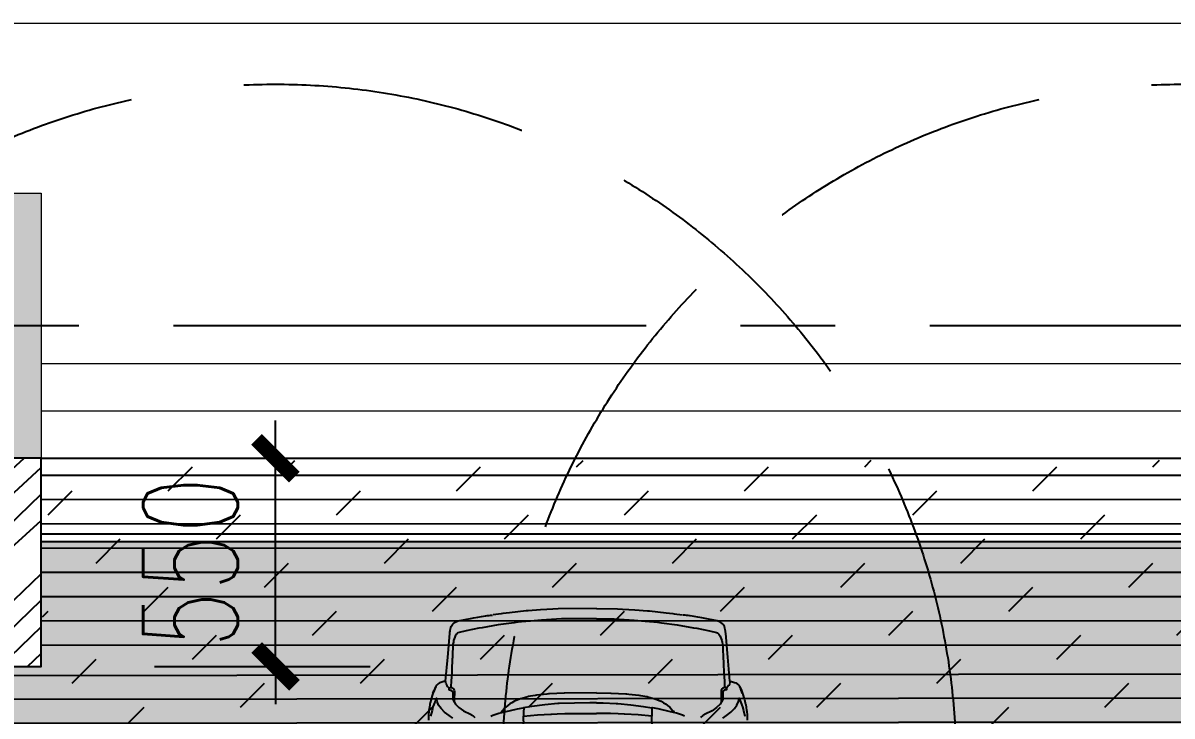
# Model space of a CAD drawing. Header units: millimetres. Extents: x -86392818 to -86307589, y 1129347621 to 1129375919.
# Drawn here: x -86337237 to -86334198, y 1129370240 to 1129372071 of the extents above; entities that cross this region are included whole.
import ezdxf

# ---------------------------------------------------------------- set-up
doc = ezdxf.new("R2010")
doc.units = ezdxf.units.MM
doc.header["$LTSCALE"] = 1000
doc.linetypes.add('CENTER', pattern=[2, 1.25, -0.25, 0.25, -0.25])
doc.linetypes.add('DASH', pattern=[0.35, 0.25, -0.1])
doc.layers.get('Defpoints').update_dxf_attribs({"color": 250})
for name, color, linetype in [('A—墙体-填充', 8, 'Continuous'), ('A—轴线', 1, 'CENTER'), ('C—平顶—喷淋', 5, 'Continuous'), ('C—平顶—轮廓线', 4, 'Continuous'), ('F—地坪—hatch', 8, 'Continuous'), ('F—地坪—分格', 5, 'Continuous'), ('P—平面—移动家具1', 165, 'Continuous'), ('P—隔墙—石膏板墙（到顶）', 2, 'Continuous'), ('WALL-DIM', 3, 'Continuous')]:
    doc.layers.add(name, color=color, linetype=linetype)
for name, color, linetype, lineweight in [('Q-01 原始墙柱', 7, 'Continuous', 0), ('Q-02 墙柱填充', 250, 'Continuous', 0), ('Q-11 建筑幕墙', 60, 'Continuous', 0)]:
    doc.layers.add(name, color=color, linetype=linetype, lineweight=lineweight)
doc.styles.add('_TCH_DIM_T3', font='SIMPLEX', dxfattribs={"width": 0.7058823529411765, "bigfont": 'GBCBIG'})
doc.dimstyles.new('WALL-DIM', dxfattribs={"dimtxt": 250, "dimasz": 100, "dimexe": 250, "dimexo": 300, "dimgap": 100, "dimtad": 1, "dimdec": 0, "dimzin": 0, "dimdsep": 46, "dimtxsty": '_TCH_DIM_T3', "dimblk": 'ARCHTICK', "dimcen": 0.09, "dimclrd": 1, "dimclre": 1, "dimclrt": 7, "dimazin": 2, "dimtfac": 1, "dimtdec": 0, "dimtix": 1, "dimtmove": 2, "dimatfit": 3, "dimfxl": 500, "dimfxlon": 1, "dimtolj": 1, "dimtzin": 0, "dimarcsym": 0})

# ---------------------------------------------------------------- blocks, each defined once
blk = doc.blocks.new('vfsdfdfgfgh')
for points in [[(-382.9868030125435, -270.0394668228982), (-392.8453601597212, -276.8539713074133), (-404.8273300474611, -286.0809449403314), (-414.1616253089669, -295.3463642954885), (-420.8381054829661, -304.6406179431215), (-424.8466301081935, -313.9637058840599), (-426.1831429978993, -323.2964052563475), (-435.5285927677614, -299.8060682181676), (-438.0535678028391, -290.0216315951257), (-441.8420444029543, -275.3449766613485)], [(330.5282362474754, -270.0394668285153), (340.3867933938527, -276.8539713130303), (352.3687632815927, -286.0809449451481), (361.7030585430912, -295.3463643011055), (368.3795387170976, -304.6406179499463), (372.388063342325, -313.9637058896769), (373.7245762320235, -323.2964052615571), (383.070026001893, -299.8060682237992), (385.595001037771, -290.0216316007427), (389.3834776370786, -275.3449766673584)], [(-402.2555906172711, -368.2510872804269), (-406.7408060985181, -367.1074229453661), (-409.2112357569713, -366.436688987611), (-414.5082094978134, -364.6186942672066), (-418.0848766473209, -363.1459567037527), (-421.6309544818287, -361.1625262608723), (-422.9010959183142, -360.2400422927894), (-425.7792309348442, -357.4743886027718), (-427.8638699713265, -354.0685705983342), (-428.0067722952008, -353.8060313016322), (-428.2975990733103, -353.2719616356189), (-428.2985121878446, -353.2108223473333), (-428.296229402702, -353.1478848448605), (-430.9392375886964, -347.2587328060617), (-432.4340050445317, -343.4177469260467), (-435.72212820188, -334.962542991052), (-436.2818670227934, -333.5239715009375), (-436.581368383806, -332.5565321727481), (-440.0046323982606, -321.4975138406298), (-440.6360506603523, -319.4565405382455), (-442.7745634169332, -310.3036294301564), (-443.4936406146007, -307.2250864403031), (-443.9839827786855, -305.1265702788369), (-444.9632974378619, -299.0162378738605), (-446.3119666685379, -290.6041910827771), (-446.5735738014555, -287.6551195274951), (-447.3711787941211, -278.6712405694852), (-447.6113277502081, -275.9649279527366), (-447.8158652633429, -264.7764381860616)], [(349.797023850595, -368.2510872864368), (354.282239331842, -367.1074229509832), (356.7526689911028, -366.4366889940284), (362.0496427303369, -364.6186942724307), (365.6263098806448, -363.1459567089769), (369.1723877159602, -361.1625262668822), (370.4425291516382, -360.2400422984065), (373.3206641673678, -357.4743886083888), (375.4053032038501, -354.0685706047661), (375.5482055293323, -353.8060313072492), (375.8390323074345, -353.271961641236), (375.8399454211758, -353.2108223537507), (375.8376626368336, -353.147884850885), (378.4806708220203, -347.2587328116788), (379.9754382786632, -343.4177469324786), (383.2635614360042, -334.962542997484), (383.823300256925, -333.5239715061616), (384.1228016171372, -332.556532179573), (387.5460656323921, -321.4975138470472), (388.1774838952842, -319.4565405442554), (390.3159966510575, -310.3036294361664), (391.035073847117, -307.2250864467351), (391.525416012817, -305.1265702852543), (392.5047306711858, -299.016237879463), (393.8533999042702, -290.6041910892091), (394.1150070355798, -287.6551195331122), (394.9126120282453, -278.6712405755097), (395.15276098514, -275.964927959576), (395.3572984974744, -264.776438192479)], [(-393.2670404978489, -350.5125998746371), (-393.248057483157, -345.9509301411017), (-393.2265984226906, -345.6567106857692), (-393.2191702861601, -345.5527193273301), (-393.1968858773689, -345.2686453710776), (-393.1762521652272, -345.0010578496876), (-392.2370055986539, -344.9122847378603), (-392.0174629040412, -344.8919937413157), (-390.856197597881, -344.7867341958045), (-389.4564065808081, -344.5419740455254), (-388.7490829361413, -344.5686059786676), (-388.0442353364488, -344.5204148615012), (-387.6868594466578, -344.458273683631), (-387.3476412216187, -344.3999370673992), (-387.1214957396005, -344.3454050128203), (-387.0744508762364, -343.6643884302466), (-387.0282313620046, -342.9833718477166), (-386.1508859318565, -342.5788200981333), (-386.0444159770486, -342.4900469871063), (-384.7164302779056, -341.3854558451276), (-384.6116110221556, -341.2053732480999), (-383.7804851054461, -339.7761261559936), (-383.7326148945576, -339.5021976975841), (-383.4561231534681, -337.9461318751564), (-383.4561231542684, -319.69564837699), (-376.0725556795733, -307.4792000733141), (-366.9012834059613, -298.3761516020022), (-355.1276873848401, -289.3174896869896), (-336.4979215650965, -280.7572253821418), (-336.3402800061012, -280.6671840832278), (-334.860430187844, -279.8187667768798), (-333.6232328205224, -279.1314092577231), (-332.0484679264191, -278.1447595356876), (-331.1868041168564, -277.4992521970707), (-330.4118018974914, -276.9171542246331), (-324.6706778932057, -271.6224722281477)], [(340.8084737311729, -350.5125998794392), (340.7894907164809, -345.9509301459184), (340.7680316560145, -345.6567106917937), (340.7606035202843, -345.5527193321614), (340.7383191106928, -345.2686453758943), (340.7176853993515, -345.0010578549118), (339.7784388319851, -344.9122847434774), (339.5588961381727, -344.8919937469327), (338.3976308312049, -344.7867342002282), (336.997839814132, -344.5419740507496), (336.2905161702729, -344.5686059842992), (335.5856685713807, -344.5204148663324), (335.2282926791813, -344.4582736884477), (334.8890744557502, -344.3999370726087), (334.6629289737248, -344.3454050184373), (334.6158841103679, -343.6643884366786), (334.5696645953285, -342.983371854134), (333.6923191651877, -342.5788201037503), (333.5858492111802, -342.4900469927234), (332.2578635112368, -341.3854558499443), (332.1530442546791, -341.2053732529166), (331.32191833877, -339.7761261612031), (331.2740481278888, -339.5021977032011), (330.9975563875923, -337.946131880366), (330.9975563884, -319.695648382607), (323.6139889145052, -307.4792000781308), (314.4427166400928, -298.3761516068043), (302.6691206189716, -289.3174896910059), (284.0393548008287, -280.757225386551), (283.8817132410331, -280.6671840880445), (282.4018634211752, -279.818766781289), (281.1646660554543, -279.1314092625253), (279.5899011621514, -278.144759539704), (278.7282373517883, -277.4992522010871), (277.9532351324233, -276.9171542286349), (272.2121111273373, -271.6224722321494)], [(-282.2634689579791, -275.5196162121429), (-277.1821869392661, -277.7996287719725), (-261.106804373354, -283.036362586834), (-245.1601119814441, -287.3158699873602), (-212.3510471143818, -294.5367830192263), (-197.3725008008332, -297.4024166236049), (-196.3499088803073, -297.4886677615868), (-196.3409995601978, -297.5084168543981), (-195.9875965452666, -297.5882193089055), (-195.9658182077546, -297.593055821606), (-195.7183371045903, -296.9421418594866), (-195.7183371045903, -295.7491354643716), (-195.6846796727987, -295.3577810013521), (-195.6648811847408, -294.9208827135881), (-195.7995109062831, -288.9461777126126), (-195.8420776557687, -287.6673232231406), (-196.0697602716828, -275.7622479191632)], [(-196.5494262462526, -255.6192977440514), (-196.3627062794185, -256.3741735468939), (-196.1230578174727, -257.3427857978531), (-196.0892423912519, -257.4831013290386), (-195.748147648228, -259.5943605970533), (-195.7172726931531, -259.777369031377), (-195.7172726939534, -259.0521335263329), (-195.7084512772999, -259.370834693138), (-195.6555227829958, -261.2495943902031), (-195.6996298622544, -261.9302334869426), (-195.7113917500537, -262.1216717303032), (-195.7951952002331, -263.423397402963), (-195.8540046376365, -264.8741403446329), (-195.9480997392457, -268.8568172182713), (-195.9775044579437, -270.1492972939159), (-196.0598376717462, -275.3129632206401), (-159.2289566731342, -278.6169045027054), (-123.631603645219, -280.8831634864036), (-122.2701651474927, -280.9699089406495), (-106.8812053686925, -281.6674076558556), (-86.60077055639704, -282.2161610308249), (-69.88124723575311, -282.668651424945), (-49.52583038912417, -282.812230108073)], [(144.0908594811845, -255.6192977464816), (143.9041395143431, -256.374173548902), (143.6644910532123, -257.3427857998613), (143.6306756261838, -257.4831013314397), (143.2895808831599, -259.5943605994544), (143.258705928085, -259.7773690341855), (143.2587059288853, -259.0521335279336), (143.2498845122318, -259.3708346951462), (143.1969560187354, -261.2495943926187), (143.2410630963859, -261.9302334893437), (143.2528249841853, -262.1216717327043), (143.3366284343647, -263.4233974057715), (143.3954378725684, -264.8741403470485), (143.4895329741776, -268.8568172206724), (143.5189376928756, -270.1492972963315), (143.6012709066781, -275.3129632222408), (106.7703899088665, -278.6169045043061), (71.17303687935055, -280.883163487204), (69.81159838162421, -280.9699089414644), (54.42263860362436, -281.667407656656), (34.14220379132894, -282.2161610308249), (-29.17041354169487, -282.6686514257599), (-49.52583038912417, -282.812230108073)], [(229.8049021921033, -275.5196162161592), (224.7236201733976, -277.7996287755814), (208.6482376074855, -283.0363625896425), (192.7015452155756, -287.3158699901687), (159.8924803493137, -294.5367830216419), (144.9139340341644, -297.4024166268064), (143.8913421144316, -297.4886677639879), (143.8824327951297, -297.5084168560134), (143.5290297793908, -297.5882193117141), (143.5072514418862, -297.5930558240216), (143.2597703379142, -296.9421418614947), (143.2597703379142, -295.7491354659724), (143.2261129077306, -295.3577810037532), (143.2063144196727, -294.9208827159891), (143.3409441404146, -288.9461777150282), (143.3835108899002, -287.6673232251487), (143.6111935050067, -275.7622479219863)], [(-49.52583038912417, -336.7847916721512), (-87.55781343699346, -336.4047964478086), (-88.29677683837508, -336.3714817978325), (-127.0471965257821, -334.6297502657544), (-129.9168377342939, -334.5006559971807), (-134.8945773108717, -333.9759502634988), (-161.4336267945328, -331.1780402240838), (-165.6067173353731, -330.4180497761845), (-183.7092679883062, -327.1193789080571), (-184.6637623813876, -326.8533822517347), (-203.3656944588729, -321.6313109011244), (-204.2832406827292, -321.2523567596072), (-215.3759024050887, -316.6757567486493), (-220.1401636655864, -314.7107129540236), (-220.1894278925611, -314.6820831775549), (-226.8770466741917, -310.8045702693053), (-232.0231056927223, -307.8213474912336), (-237.4483286624964, -303.4888813977013), (-243.1527155843141, -298.932061959611), (-246.97479850948, -294.6766359934409), (-250.6880896009825, -290.5430167168961), (-251.6631107551002, -289.4561262674833), (-254.793441829439, -284.7306514147058)], [(-49.52583038992452, -310.4233386408741), (-66.99317092798447, -310.2721979094204), (-101.5324645192086, -308.8507308750704), (-105.5522373035346, -308.5930987968168), (-139.8308680341797, -305.6085184069088), (-173.82686993057, -301.2367278394959), (-195.9656404088382, -297.593055821606)], [(-49.52583038912417, -336.7847916721512), (35.09924667031737, -336.404796448609), (35.838210071699, -336.3714817986329), (74.58862975910597, -334.6297502657544), (77.45827096761786, -334.5006559979665), (82.43601054499595, -333.9759502642992), (108.9750600286643, -331.178040226092), (113.1481505678967, -330.4180497777998), (131.2507012216302, -327.1193789096724), (132.2051956147116, -326.8533822533354), (150.9071276929972, -321.63131090354), (151.8246739168535, -321.2523567620083), (162.9173356384126, -316.6757567510649), (167.6815969005183, -314.710712957225), (167.730861127493, -314.6820831799705), (174.4184799075156, -310.8045702725212), (179.5645389268539, -307.8213474944496), (184.9897618966279, -303.4888814001024), (190.694148819246, -298.9320619628124), (194.5162317436116, -294.6766359970643), (198.2295228343137, -290.5430167197046), (199.2045439892318, -289.4561262710922), (202.3348750635705, -284.7306514187076)], [(-49.52583038992452, -310.4233386408741), (-32.05848984945624, -310.2721979098278), (49.07389775414049, -308.8507308758562), (53.09367053846654, -308.5930987976171), (87.372301268304, -305.6085184085096), (121.3683031639011, -301.236727841504), (143.5070736437701, -297.5930558236141)], [(-388.5437961127827, -351.0951723600883), (-386.9346230207811, -350.908336457258), (-383.7542445676372, -349.6601470267196), (-381.1134534073353, -347.32548327322), (-379.4111044094243, -344.2010845709447), (-378.8581509260985, -340.6908461801358), (-379.1470737219133, -317.9388649295433), (-379.1636361748315, -316.2286884040514), (-379.2059624438552, -311.8439323859639)], [(336.0852293461066, -351.0951723656908), (334.4760562549127, -350.9083364628605), (331.2956778017615, -349.6601470323221), (328.6548866406592, -347.3254832784296), (326.9525376435486, -344.2010845765762), (326.39958416023, -340.6908461857529), (326.6885069560449, -317.9388649343746), (326.705069408963, -316.2286884092755), (326.7473956787871, -311.8439323911734)], [(-435.7222711583599, -334.9630725659226), (-432.2487786579368, -344.269610996329), (-430.9621712539883, -347.2009497080726)], [(-430.939319822719, -347.2596076118207), (-428.2984121798654, -353.2100800665066)], [(-430.6735202569471, -347.8585224143462), (-428.2974768892236, -353.2718598226493)], [(-402.1848624011836, -367.3826317354979), (-402.1848624011836, -362.9335286777205)], [(-401.9139566523663, -361.5519523246767), (-399.2367160641588, -356.729851518292), (-398.6962087794527, -356.0594304739352), (-396.7627833969018, -353.6619284173212), (-393.8138773064638, -350.6850679726776), (-393.7877578853077, -350.6625244129827), (-393.5809203138924, -350.6030005298671), (-393.2670166491589, -350.5126041852782), (-392.129292346799, -350.4467503380438), (-391.084868497237, -350.4540797707887), (-390.7180200618677, -350.456522915556), (-390.4527079306499, -350.4641855043883), (-390.1484519803489, -350.4728475630109)], [(-49.52583039073215, -533.005943424796), (-92.41912641977251, -532.2924025071552), (-96.10367280848004, -532.2303554703831), (-135.2715587202329, -530.1882780087617), (-148.6578358470506, -529.4893363934971), (-178.0626954225881, -526.8432127845881), (-201.1438926678238, -524.7646370664297), (-210.7468693906994, -523.6824637566751), (-220.7721046653533, -522.3265535199753), (-262.8821791881419, -516.6291756531282), (-305.7788805294404, -509.1671070744487), (-314.717821628401, -507.6122813407419), (-347.9979250018296, -500.5151953293098), (-366.2299595329314, -496.6281309934275), (-369.447978329008, -495.2649211065582), (-372.6421599473324, -492.5549255480437), (-373.0167441452068, -492.1370205094718), (-376.5923205843137, -486.7882009934256), (-377.6513722732052, -484.6220294598752), (-380.9170654207701, -474.966415655741), (-381.6798550615349, -470.7034192763531), (-382.6197208680824, -465.4275962733664), (-383.1271121917016, -458.850610419875), (-383.3756998875397, -452.8922700180265), (-383.6549353800219, -446.2751360827242), (-383.6923938003747, -445.3444305375888), (-383.7230415986196, -444.6144654039235), (-383.9341708741122, -439.6178540647961), (-384.2134063673948, -432.9204239642568), (-384.3428081808888, -429.8125974084978), (-384.4177250207795, -428.0606810877944), (-384.8025251514118, -420.0328895320126), (-384.8331729488564, -419.3686212608154), (-385.4938032629216, -405.6106034065742), (-385.8207131093077, -398.7635304542491), (-386.0590848715947, -394.4147631711094), (-386.9819241232908, -377.4923464628228), (-387.4109932971696, -369.6306219756516), (-387.4790995141593, -368.5101254949113), (-387.8094146703952, -363.104733680666), (-388.0988660964213, -358.3982834824565), (-388.544961824351, -351.0949823218107), (-388.8752769805869, -351.0931574093702), (-389.4133161024583, -351.0876826704189), (-389.726604704636, -351.0657837166655), (-390.0569198616722, -351.0420598492783), (-390.0501092395716, -350.9453394692246), (-390.0432986182714, -350.8029962688306), (-390.0432986182714, -350.7464239706023), (-390.0364879969784, -350.6168551589217), (-390.0364879953704, -350.5949562055757), (-390.0330826855206, -350.5146600407315)], [(-49.52583039073215, -533.005943424796), (39.96055965149571, -532.2924025071552), (43.64510603939561, -532.2303554703831), (82.81299195034808, -530.188278009955), (96.19926907716581, -529.4893363954907), (125.6041286535037, -526.8432127869892), (148.685325897939, -524.7646370688453), (158.288302621615, -523.6824637586833), (168.3135378954685, -522.3265535231913), (210.4236124190575, -516.6291756559513), (253.3203137603559, -509.16710707928), (262.2592548593238, -507.6122813443653), (295.5393582335455, -500.5151953341265), (313.7713927630466, -496.6281309982442), (316.9894115591233, -495.264921110982), (320.183593178248, -492.5549255536607), (320.55817737693, -492.1370205142885), (324.1337538160296, -486.7882009982568), (325.1928055041208, -484.6220294642844), (328.4584986524933, -474.966415661358), (329.2212882932508, -470.7034192815627), (330.1611540997983, -465.4275962785759), (330.6685454226244, -458.850610426307), (330.9171331184552, -452.8922700228431), (331.1963686117451, -446.2751360883267), (331.2338270320906, -445.3444305424055), (331.2644748303428, -444.6144654087548), (331.4756041050277, -439.6178540696128), (331.754839599118, -432.9204239698884), (331.8842414126048, -429.8125974145078), (331.959158253303, -428.0606810934114), (332.3439583839354, -420.0328895372368), (332.3746061813799, -419.368621266025), (333.0352364962455, -405.6106034117838), (333.3621463418312, -398.7635304590658), (333.6005181041182, -394.4147631767119), (334.5233573566147, -377.4923464684398), (334.9524265296932, -369.6306219800754), (335.0205327474905, -368.5101255005429), (335.3508479045195, -363.1047336862684), (335.6402993305528, -358.3982834880735), (336.0863950576822, -351.0949823274277), (336.4167102147112, -351.0931574145943), (336.9547493357823, -351.0876826752356), (337.2680379379599, -351.0657837210892), (337.5983530949961, -351.0420598548953), (337.5915424720952, -350.9453394748416), (337.5847318507949, -350.8029962736473), (337.5847318515953, -350.7464239762194), (337.5779212294947, -350.6168551649316), (337.5779212294947, -350.5949562107853), (337.5745159188518, -350.5146600459411)], [(349.4553898856902, -361.5519523303083), (346.7781492974827, -356.7298515235016), (346.2376420127766, -356.0594304795522), (344.3042166302257, -353.6619284225308), (341.3553105389874, -350.6850679774943), (341.3291911186388, -350.6625244182069), (341.1223535464087, -350.6030005350767), (340.8084498824828, -350.5126041917101), (339.670725580123, -350.4467503436463), (338.626301730561, -350.4540797764057), (338.2594532951916, -350.4565229219879), (337.9941411647742, -350.4641855100053), (337.6898852136801, -350.4728475678421)], [(349.7262956345076, -367.3826317411149), (349.7262956345076, -362.9335286837304)], [(378.2149534902783, -347.8585224199633), (375.8389101225475, -353.2718598294596)], [(378.4807530560502, -347.2596076182381), (375.839845413997, -353.2100800725311)], [(383.2637043924842, -334.96307257234), (379.7902118920683, -344.269611001946), (378.5036044881126, -347.2009497137042)], [(-402.1867835386365, -367.7860201804433), (-396.6515264903428, -430.9203283028037), (-391.1162694404338, -494.0528887129476), (-390.6912429868098, -497.7038567581621), (-390.3851743750638, -500.0492847707792), (-390.241433649695, -501.1608288950083), (-390.119997520429, -501.8564178288652), (-389.9390824698276, -502.8998012284283), (-388.4397180130327, -509.7106305598136), (-387.9192774565236, -510.9637392668083), (-387.4607941111462, -512.0682925470173), (-383.9849946871618, -517.5928066652123), (-383.2823999371612, -518.377528854151), (-382.2811714391719, -519.4960638223856), (-377.1783757082594, -523.5542485049955), (-376.5216292933546, -523.9160246583342), (-374.9380030317334, -524.7881323921465), (-368.7819347476689, -526.9273305185488), (-331.9471348661973, -534.3743266129459), (-328.2656375081278, -535.1188514512178), (-317.3314292675132, -537.1322143943107), (-307.3736666397963, -538.8607004629303), (-297.0664653550193, -540.4878193006589), (-295.8558214918594, -540.664338099421), (-291.8992341255944, -541.17641738971), (-286.9401791192504, -541.8195749967126), (-283.7394697034542, -542.1009564495762), (-278.7667841108705, -542.5396318829735), (-278.2723655831505, -542.557108991401)], [(349.7282167727681, -367.7860201860603), (344.1929597212584, -430.9203283080133), (338.6577026713567, -494.0528887189721), (338.2326762177254, -497.7038567637937), (337.926607605179, -500.0492847759888), (337.7828668798102, -501.1608289006399), (337.6614307505442, -501.8564178340748), (337.4805157007431, -502.8998012348602), (335.9811512439555, -509.7106305650377), (335.4607106874391, -510.9637392716104), (335.0022273412615, -512.0682925534493), (331.5264279172843, -517.5928066708148), (330.8238331680841, -518.3775288589532), (329.8226046708878, -519.4960638272169), (324.7198089399826, -523.5542485098122), (324.0630625234699, -523.9160246631509), (322.4794362626562, -524.7881323969632), (316.3233679785844, -526.927330523773), (279.4885680971202, -534.3743266169477), (275.8070707382431, -535.1188514556416), (264.8728624984287, -537.132214399142), (254.9150998707119, -538.860700466932), (244.6078985851418, -540.4878193046752), (243.3972547219746, -540.6643381034373), (239.4406673557096, -541.1764173941192), (234.4816123493656, -541.819575000729), (231.2809029335695, -542.1009564539854), (226.3082173409857, -542.5396318869898), (225.8137988132657, -542.5571089954174)], [(-49.52583039073215, -560.019698101547), (-104.5103189360016, -559.0170385098318), (-118.1837102678692, -558.456176338761), (-134.6549647531792, -557.615141545044), (-151.1148550494981, -556.5940450097551), (-184.0164529400718, -554.0101159443439), (-189.4939916891453, -553.5095615341561), (-211.3791454663005, -551.3078113607044), (-233.2302066804987, -548.7867746746779), (-250.8242429658349, -546.4959413235774), (-255.0426296533988, -545.9469683966163), (-276.8095958743506, -542.7889094539278)], [(-49.52583039073215, -560.019698101547), (52.05175216692442, -559.0170385106321), (65.72514349798439, -558.4561763407692), (82.19639798249409, -557.6151415470522), (98.65628827961336, -556.5940450113703), (131.5578861709873, -554.0101159471524), (137.0354249184602, -553.5095615365572), (158.9205786972234, -551.3078113639203), (180.7716399106139, -548.7867746774718), (198.3656761959501, -546.4959413267788), (202.5840628843216, -545.9469684006326), (224.3510291036655, -542.7889094579295)]]:
    blk.add_lwpolyline(points)
blk = doc.blocks.new('A$C5AE9663F')
at = {"layer": 'A—轴线', "color": 24, "linetype": 'CENTER'}
blk.add_line((29900, 20800), (-4400, 20800), dxfattribs=at)
blk = doc.blocks.new('_ArchTick')
at = {"color": 44, "const_width": 0.4}
blk.add_lwpolyline([(-0.5, -0.5), (0.5, 0.5)], dxfattribs=at)
blk = doc.blocks.new('*D152')
at = {"layer": 'Defpoints', "color": 0, "transparency": 16777216}
for p in [(-86337569.20660238, 1129370370.965556), (-86337189.20660238, 1129370370.965556), (-86337189.20660238, 1129369786.06302)]:
    blk.add_point(p, dxfattribs=at)
at = {"layer": 'WALL-DIM', "color": 1, "lineweight": -2, "transparency": 16777216}
for p, q in [((-86337569.20660238, 1129370070.965556), (-86337569.20660238, 1129369536.06302)), ((-86337189.20660238, 1129370070.965556), (-86337189.20660238, 1129369536.06302)), ((-86337569.20660238, 1129369786.06302), (-86337669.20660238, 1129369786.06302)), ((-86337569.20660238, 1129369786.06302), (-86337189.20660238, 1129369786.06302)), ((-86337189.20660238, 1129369786.06302), (-86337089.20660238, 1129369786.06302))]:
    blk.add_line(p, q, dxfattribs=at)
at = {"layer": 'WALL-DIM', "color": 1, "lineweight": -2, "transparency": 16777216, "xscale": 100, "yscale": 100, "zscale": 100}
blk.add_blockref('_ArchTick', (-86337569.20660238, 1129369786.06302), dxfattribs=at)
at = {"layer": 'WALL-DIM', "color": 1, "lineweight": -2, "transparency": 16777216, "xscale": 100, "yscale": 100, "zscale": 100, "rotation": 180}
blk.add_blockref('_ArchTick', (-86337189.20660238, 1129369786.06302), dxfattribs=at)
at = {"layer": 'WALL-DIM', "color": 7, "transparency": 16777216, "insert": (-86337379.20660238, 1129370011.06302), "char_height": 250, "attachment_point": 5, "style": '_TCH_DIM_T3'}
blk.add_mtext('\\A1;380', dxfattribs=at)
blk = doc.blocks.new('*D153')
at = {"layer": 'Defpoints', "color": 0, "transparency": 16777216}
for p in [(-86337189.20660241, 1129370920.965557), (-86336569.17308708, 1129370920.965557), (-86337189.20660241, 1129370370.965557)]:
    blk.add_point(p, dxfattribs=at)
at = {"layer": 'WALL-DIM', "color": 1, "lineweight": -2, "transparency": 16777216}
for p, q in [((-86336569.17308708, 1129370920.965557), (-86336569.17308708, 1129371020.965557)), ((-86336889.20660241, 1129370920.965557), (-86336319.17308708, 1129370920.965557)), ((-86336569.17308708, 1129370370.965557), (-86336569.17308708, 1129370920.965557)), ((-86336889.20660241, 1129370370.965557), (-86336319.17308708, 1129370370.965557)), ((-86336569.17308708, 1129370370.965557), (-86336569.17308708, 1129370270.965557))]:
    blk.add_line(p, q, dxfattribs=at)
at = {"layer": 'WALL-DIM', "color": 1, "lineweight": -2, "transparency": 16777216, "xscale": 100, "yscale": 100, "zscale": 100}
for p, rotation in [((-86336569.17308708, 1129370920.965557), 270), ((-86336569.17308708, 1129370370.965557), 90)]:
    blk.add_blockref('_ArchTick', p, dxfattribs=dict(at, rotation=rotation))
at = {"layer": 'WALL-DIM', "color": 7, "transparency": 16777216, "insert": (-86336794.17308673, 1129370645.965557), "char_height": 250, "attachment_point": 5, "rotation": 90, "style": '_TCH_DIM_T3'}
blk.add_mtext('\\A1;550', dxfattribs=at)
blk = doc.blocks.new('pen lin')
at = {"layer": 'Defpoints', "color": 251, "linetype": 'DASH', "ltscale": 3}
blk.add_circle((0, 0), 1800, dxfattribs=at)

msp = doc.modelspace()

# ---------------------------------------------------------------- hatches: boundary and pattern name
at = {"layer": 'A—墙体-填充'}
h = msp.add_hatch(dxfattribs=at)
h.set_pattern_fill('ANSI31', color=8, scale=30.8571, style=0)
h.set_pattern_definition([(45, (0, 0), (-34.63808264418037, 34.63808264418037), [])])
h.paths.add_polyline_path([(-86337189.20660238, 1129370920.965556), (-86337569.20660238, 1129370920.965556), (-86337569.20660238, 1129370370.965556), (-86337189.20660238, 1129370370.965556)])
h.paths.add_polyline_path([(-86337429.20660238, 1129370770.965556, -1), (-86337329.20660238, 1129370770.965556, -1)], flags=16)
h.paths.add_polyline_path([(-86337304.20660238, 1129370570.965556, -1), (-86337454.20660238, 1129370570.965556, -1)], flags=16)
at = {"layer": 'C—平顶—轮廓线'}
h = msp.add_hatch(dxfattribs=at)
h.set_pattern_fill('AR-SAND', color=8, scale=5)
h.set_pattern_definition([(37.50000000000001, (0, 0), (-8.000156479920228, 244.7066186646712), [0, -193.04, 0, -215.9, 0, -206.375]), (7.499999999999999, (0, 0), (224.7616415690013, 358.4125502841771), [0, -104.14, 0, -173.99, 0, -66.67500000000001]), (327.5, (-156.21, 0), (395.496185120729, 0.718592339272881), [0, -63.5, 0, -228.6, 0, -298.45]), (317.5, (-156.21, 0), (381.7782262361486, 111.4646616286082), [0, -31.75, 0, -149.86, 0, -171.45])])
h.paths.add_polyline_path([(-86319389.20660238, 1129360620.965556), (-86319389.20660238, 1129370700.965556), (-86337189.20660238, 1129370700.965556), (-86337189.20660238, 1129370370.965556), (-86337569.20660238, 1129370370.965556), (-86337569.20660238, 1129367745.965556), (-86336969.20660238, 1129367745.965556), (-86336969.20660238, 1129361200.965556), (-86337189.20660238, 1129361200.965556), (-86337189.20660238, 1129360620.965556), (-86328589.20660241, 1129360620.965556), (-86328589.20660238, 1129361220.965556), (-86327989.20660238, 1129361220.965556), (-86327989.20660238, 1129360620.965556)])
at = {"layer": 'F—地坪—hatch'}
h = msp.add_hatch(dxfattribs=at)
h.set_pattern_fill('DOLMIT', color=250, scale=10)
h.set_pattern_definition([(0, (0, 0), (0, 63.5), []), (45, (0, 0), (-126.9999134350099, 126.9999134350099), [89.80256121069154, -179.6051224213831])])
h.paths.add_polyline_path([(-86319389.20660238, 1129360620.965556), (-86319389.20660238, 1129370920.965557), (-86337189.20660238, 1129370920.965556), (-86337189.20660238, 1129370370.965556), (-86337569.20660238, 1129370370.965556), (-86337569.20660238, 1129367745.965556), (-86337189.20660238, 1129367745.965556), (-86337189.20660238, 1129360620.965556), (-86328589.20660238, 1129360620.965556), (-86328589.20660238, 1129361220.965556), (-86327989.20660238, 1129361220.965556), (-86327989.20660238, 1129360620.965556)])
at = {"layer": 'Q-02 墙柱填充'}
h = msp.add_hatch(color=256, dxfattribs=at)
h.dxf.hatch_style = 1
h.paths.add_polyline_path([(-86337189.20660238, 1129371620.965556), (-86337789.20660238, 1129371620.965556), (-86337789.20660238, 1129370920.965556), (-86337189.20660238, 1129370920.965556)])
h.paths.add_polyline_path([(-86332639.20660238, 1129371420.965556), (-86333139.20660238, 1129371420.965556), (-86333139.20660238, 1129370920.965556), (-86332639.20660238, 1129370920.965556)])
h.paths.add_polyline_path([(-86327989.20660238, 1129371620.965556), (-86328589.20660238, 1129371620.965556), (-86328589.20660238, 1129370920.965556), (-86327989.20660238, 1129370920.965556)])
h.paths.add_polyline_path([(-86323439.20660238, 1129371420.965556), (-86323939.20660238, 1129371420.965556), (-86323939.20660238, 1129370920.965556), (-86323439.20660238, 1129370920.965556)])
h.paths.add_polyline_path([(-86318789.20660238, 1129371620.965556), (-86319389.20660238, 1129371620.965556), (-86319389.20660238, 1129370920.965556), (-86318789.20660238, 1129370920.965556)])
h.paths.add_polyline_path([(-86309589.20660238, 1129371620.965556), (-86310189.20660238, 1129371620.965556), (-86310189.20660238, 1129370920.965556), (-86309589.20660238, 1129370920.965556)])
h.paths.add_polyline_path([(-86309589.20660238, 1129365320.965556), (-86310189.20660238, 1129365320.965556), (-86310189.20660238, 1129364620.965556), (-86309589.20660238, 1129364620.965556)])
h.paths.add_polyline_path([(-86318789.20660238, 1129365320.965556), (-86319389.20660238, 1129365320.965556), (-86319389.20660238, 1129364620.965556), (-86318789.20660238, 1129364620.965556)])
h.paths.add_polyline_path([(-86318789.20660238, 1129361220.965556), (-86319389.20660238, 1129361220.965556), (-86319389.20660238, 1129360520.965556), (-86318789.20660238, 1129360520.965556)])
h.paths.add_polyline_path([(-86309589.20660238, 1129361220.965556), (-86310189.20660238, 1129361220.965556), (-86310189.20660238, 1129360520.965556), (-86309589.20660238, 1129360520.965556)])
h.paths.add_polyline_path([(-86327989.20660238, 1129361220.965556), (-86328589.20660238, 1129361220.965556), (-86328589.20660238, 1129360520.965556), (-86327989.20660238, 1129360520.965556)])
h.paths.add_polyline_path([(-86337189.20660238, 1129361220.965556), (-86337789.20660238, 1129361220.965556), (-86337789.20660238, 1129360520.965556), (-86337189.20660238, 1129360520.965556)])
h.paths.add_polyline_path([(-86337189.20660238, 1129350820.965556), (-86337789.20660238, 1129350820.965556), (-86337789.20660238, 1129350120.965556), (-86337189.20660238, 1129350120.965556)])
h.paths.add_polyline_path([(-86327989.20660238, 1129350820.965556), (-86328589.20660238, 1129350820.965556), (-86328589.20660238, 1129350120.965556), (-86327989.20660238, 1129350120.965556)])
h.paths.add_polyline_path([(-86323439.20660238, 1129350620.965556), (-86323939.20660238, 1129350620.965556), (-86323939.20660238, 1129350120.965556), (-86323439.20660238, 1129350120.965556)])
h.paths.add_polyline_path([(-86318789.20660238, 1129350820.965556), (-86319389.20660238, 1129350820.965556), (-86319389.20660238, 1129350120.965556), (-86318789.20660238, 1129350120.965556)])
h.paths.add_polyline_path([(-86314239.20660238, 1129350620.965556), (-86314739.20660238, 1129350620.965556), (-86314739.20660238, 1129350120.965556), (-86314239.20660238, 1129350120.965556)])
h.paths.add_polyline_path([(-86309589.20660238, 1129350820.965556), (-86310189.20660238, 1129350820.965556), (-86310189.20660238, 1129350120.965556), (-86309589.20660238, 1129350120.965556)])

# ---------------------------------------------------------------- linework, layer by layer
at = {"layer": 'C—平顶—轮廓线'}
for points in [[(-86337189.20660238, 1129370720.965556), (-86319389.20660238, 1129370720.965556)], [(-86337189.20660238, 1129370700.965556), (-86319389.20660238, 1129370700.965556)]]:
    msp.add_lwpolyline(points, dxfattribs=at)
at = {"layer": 'F—地坪—分格'}
msp.add_lwpolyline([(-86337569.20660238, 1129370370.965556), (-86337189.20660238, 1129370370.965556), (-86337189.20660238, 1129370920.965556), (-86318789.20660238, 1129370920.965556), (-86318789.20660238, 1129371370.965556), (-86315389.20660238, 1129371370.96556), (-86315389.20660238, 1129366370.965556), (-86319389.20660238, 1129366370.965556), (-86319389.20660238, 1129360620.965556), (-86327989.20660238, 1129360620.965556), (-86327989.20660238, 1129361220.965556), (-86328589.20660238, 1129361220.965556), (-86328589.20660238, 1129360620.965556), (-86337189.20660238, 1129360620.965556), (-86337189.20660238, 1129367745.965556), (-86337569.20660238, 1129367745.965556), (-86337569.20660238, 1129370370.965556)], dxfattribs=at)
at = {"layer": 'P—隔墙—石膏板墙（到顶）'}
msp.add_lwpolyline([(-86337569.20660238, 1129370920.965556), (-86337569.20660238, 1129370370.965556), (-86337189.20660238, 1129370370.965556), (-86337189.20660238, 1129370920.965556)], close=True, dxfattribs=at)
at = {"layer": 'Q-01 原始墙柱'}
msp.add_lwpolyline([(-86337789.20660238, 1129371620.965556), (-86337189.20660238, 1129371620.965556), (-86337189.20660238, 1129370920.965556), (-86337789.20660238, 1129370920.965556)], close=True, dxfattribs=at)
at = {"layer": 'Q-11 建筑幕墙', "color": 8}
msp.add_line((-86338889.20660238, 1129372070.965556), (-86319189.20660238, 1129372070.965556), dxfattribs=at)
at = {"layer": 'Q-11 建筑幕墙', "color": 4}
for p, q in [((-86337189.20660238, 1129371170.965556), (-86333139.20660238, 1129371170.965556)), ((-86337189.20660238, 1129371045.965556), (-86333139.20660238, 1129371045.965556)), ((-86337189.20660238, 1129370920.965556), (-86333139.20660238, 1129370920.965556))]:
    msp.add_line(p, q, dxfattribs=at)

# ---------------------------------------------------------------- block references
at = {"layer": 'A—轴线'}
msp.add_blockref('A$C5AE9663F', (-86337489.20660238, 1129350470.834794), dxfattribs=at)
at = {"layer": 'C—平顶—喷淋'}
for p in [(-86336569.20660238, 1129370109.090557), (-86334169.20660238, 1129370109.090557)]:
    msp.add_blockref('pen lin', p, dxfattribs=at)
at = {"layer": 'P—平面—移动家具1', "rotation": 180}
msp.add_blockref('vfsdfdfgfgh', (-86335769.65696707, 1129369964.11523), dxfattribs=at)

# ---------------------------------------------------------------- dimensions: what is measured, and where the dimension line sits
at = {"layer": 'WALL-DIM'}
dim = msp.add_linear_dim(base=(-86336569.17308708, 1129370920.965557), p1=(-86337189.20660238, 1129370370.965556), p2=(-86337189.20660238, 1129370920.965556), angle=90, dimstyle='WALL-DIM', dxfattribs=at)
dim.commit()
dim.dimension.update_dxf_attribs({"geometry": '*D153', "text_midpoint": (-86336794.17308673, 1129370645.965557)})
dim = msp.add_linear_dim(base=(-86337189.20660238, 1129369786.06302), p1=(-86337569.20660238, 1129370370.965556), p2=(-86337189.20660238, 1129370370.965556), dimstyle='WALL-DIM', dxfattribs=at)
dim.commit()
dim.dimension.update_dxf_attribs({"geometry": '*D152', "text_midpoint": (-86337379.20660238, 1129370011.06302)})

doc.saveas('drawing.dxf')
